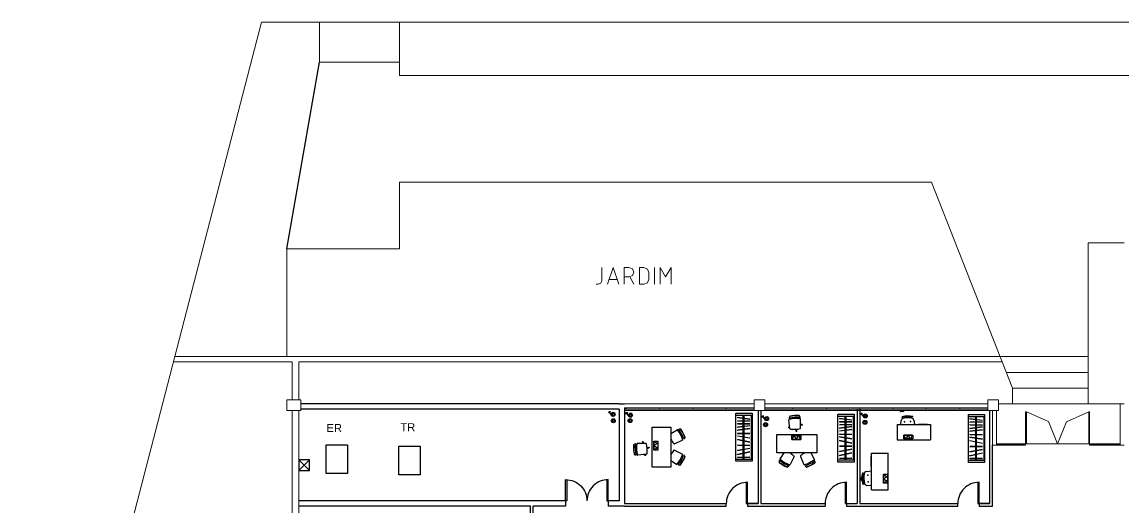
# Model space of a CAD drawing. Header units: millimetres. Extents: x 379 to 563, y 812 to 870.
# Drawn here: x 386.08 to 427.4, y 851.26 to 869.51 of the extents above; entities that cross this region are included whole.
import ezdxf

# ---------------------------------------------------------------- set-up
doc = ezdxf.new("R2010")
doc.units = ezdxf.units.MM
for name, color, linetype in [('ARREDI', 2, 'Continuous'), ('LAYOUT', 6, 'Continuous'), ('mobiliario', 140, 'Continuous'), ('pontos', 72, 'Continuous')]:
    doc.layers.add(name, color=color, linetype=linetype)
doc.styles.get("Standard").update_dxf_attribs({"font": 'arial.ttf'})

# ---------------------------------------------------------------- blocks, each defined once
blk = doc.blocks.new('tavoloufficio2')
at = {"layer": 'ARREDI'}
for p, q in [((-104.4, 123.1), (-108.3, 125.4)), ((-70, 124.8), (-91.2, 138.6)), ((-70, 150), (0, 150)), ((-70, 0), (-70, 150)), ((0, 150), (0, 0)), ((-83.7, 85.9), (-113.1, 100.9)), ((-106.2, 120), (-110.1, 122.3)), ((21.2, 101.3), (54, 105)), ((24.3, 105.4), (25.3, 106.9)), ((24.3, 105.4), (25, 104.9)), ((26.5, 106.4), (24.7, 105.5)), ((24.7, 105.5), (26.6, 101.9)), ((25.3, 106.9), (26.2, 106.3)), ((26.5, 106.4), (29, 102.1)), ((26.8, 105.8), (29.4, 104.1)), ((28.6, 102.8), (29.4, 104.1)), ((56.3, 103.2), (56.2, 102.7)), ((56.5, 102.8), (56.2, 102.5)), ((56.3, 103.2), (58.1, 102.7)), ((58, 101.4), (56.5, 102.8)), ((58, 101.4), (56.8, 100)), ((57.6, 100.9), (57, 98.9)), ((58.1, 102.7), (57.8, 101.6)), ((58.8, 85.2), (63.3, 85.5)), ((-82.7, 62.3), (-112.8, 48.8)), ((11.1, 77), (12, 77.6)), ((12.3, 75.6), (11.1, 77)), ((11.9, 78), (19.1, 79.5)), ((11.9, 78), (12.3, 76)), ((12.3, 76), (19.3, 77.2)), ((12.3, 75.6), (13, 76.1)), ((12.6, 78.1), (15.1, 80.1)), ((16, 78.9), (15.1, 80.1)), ((23.6, 61.2), (56.6, 61.4)), ((34.9, 59.5), (33.5, 59)), ((34.6, 56.1), (33.5, 59)), ((34.5, 55.4), (35.1, 61.3)), ((34.5, 55.4), (36.5, 55.1)), ((35.2, 54.3), (34.8, 55.3)), ((36.9, 54.9), (35.2, 54.3)), ((36.5, 55.1), (37.4, 61.3)), ((36.9, 54.9), (36.6, 55.8)), ((59, 81.6), (63.5, 81.9)), ((63, 69.9), (59, 71.6)), ((63.6, 71.8), (59.1, 74)), ((59.1, 71.5), (59.2, 70)), ((62.4, 70.1), (59.2, 70)), ((63, 69.9), (63.5, 71)), ((63.5, 70.2), (63.1, 70.2)), ((63.6, 72), (63.2, 72)), ((-106.9, 29.3), (-110.9, 27.3)), ((-105.2, 26.1), (-109.2, 24.1)), ((-70, 23.3), (-92.8, 10)), ((0, 0), (-70, 0))]:
    blk.add_line(p, q, dxfattribs=at)
for centre, radius, start, end in [((-0.8, 60.9), 132.3, 142.4822, 157.2012), ((-0.8, 60.9), 131.3, 142.1233, 157.5998), ((-0.8, 60.9), 125.3, 140.6558, 158.9788), ((-0.8, 60.9), 120.8, 140.1748, 159.5483), ((-104.3, 140.4), 1.85, 95.1963, 143.9209), ((-104, 117.3), 24.9, 76.7135, 90.9718), ((-98.3, 140.8), 0.753, 328.0809, 88.0853), ((-92.2, 137), 1.89, 55.7095, 143.3442), ((-104, 117.3), 24.9, 58.7586, 59.2603), ((-121.1, 111.4), 1.85, 155.8022, 204.5268), ((-100.9, 122.7), 24.9, 208.7513, 223.0096), ((-118.5, 106.1), 0.753, 211.6378, 346.4038), ((-112.2, 102.6), 1.89, 156.3789, 244.0137), ((-100.9, 122.7), 24.9, 240.4629, 240.9645), ((-82.9, 87.7), 2, 239.6858, 321.0951), ((-158, 152.2), 101, 319.2993, 330.6457), ((119.8, 87.1), 101, 172.8559, 193.9804), ((21.6, 99.3), 2, 93.2423, 174.6517), ((55.9, 80.1), 24.9, 94.0194, 94.5211), ((54.2, 103.1), 1.89, 9.9355, 97.5702), ((-61.7, 76.2), 120.8, 353.7314, 13.1049), ((61.4, 103.7), 0.753, 65.1943, 199.9604), ((-61.7, 76.2), 125.3, 354.2124, 12.5354), ((55.9, 80.1), 24.9, 62.3078, 76.5662), ((-61.7, 76.2), 131.3, 355.6798, 11.1564), ((66.5, 100.6), 1.85, 9.3588, 58.0833), ((-61.7, 76.2), 132.3, 356.0388, 10.7578), ((-101.8, 26.4), 24.9, 134.0938, 148.3522), ((-118.5, 43.9), 0.753, 25.4612, 145.4657), ((1.4, 83), 125.3, 198.0362, 216.3592), ((-112, 47.1), 1.89, 113.0898, 200.7245), ((1.4, 83), 120.8, 197.5552, 216.9286), ((-101.8, 26.4), 24.9, 116.139, 116.6406), ((-82, 60.4), 2, 36.0083, 117.4177), ((-160.3, -0.2), 101, 26.6336, 37.8041), ((23.7, 63.2), 2, 192.1845, 273.5939), ((56.5, 63.3), 1.89, 269.266, 356.9007), ((55.5, 86.3), 24.9, 272.3152, 272.8168), ((63.7, 63.6), 0.753, 181.6374, 301.6419), ((55.5, 86.3), 24.9, 290.27, 304.5284), ((68.5, 67.2), 1.85, 308.7529, 357.4774), ((-121.3, 38.7), 1.85, 152.5767, 201.3012), ((1.4, 83), 132.3, 199.8625, 214.5816), ((1.4, 83), 131.3, 199.5036, 214.9802), ((-106, 8.9), 1.85, 213.1826, 261.9071), ((-104.6, 32), 24.9, 266.1316, 280.39), ((-100.1, 8.2), 0.753, 269.0181, 43.7842), ((-93.8, 11.6), 1.89, 213.7593, 301.394), ((-104.6, 32), 24.9, 297.8432, 298.3448)]:
    blk.add_arc(centre, radius, start, end, dxfattribs=at)

msp = doc.modelspace()

# ---------------------------------------------------------------- linework, layer by layer
for p, q in [((396.013, 860.99), (397.228, 868.004)), ((408.464, 855.179), (396.539, 855.179)), ((408.464, 854.979), (396.539, 854.979)), ((408.464, 855.179), (408.664, 855.179)), ((408.464, 854.979), (408.464, 851.528)), ((408.664, 855.029), (408.664, 851.428)), ((413.685, 854.928), (413.685, 851.428)), ((413.785, 854.928), (413.785, 851.428)), ((417.393, 854.978), (417.393, 851.428)), ((417.493, 854.978), (417.493, 851.428)), ((422.366, 851.428), (422.366, 854.928)), ((422.466, 851.328), (422.466, 853.626)), ((396.464, 852.674), (396.864, 853.074)), ((396.464, 853.074), (396.864, 852.674)), ((406.464, 851.528), (396.464, 851.528)), ((405.144, 851.328), (396.464, 851.328)), ((405.144, 850.228), (405.144, 851.328)), ((406.464, 851.328), (405.244, 851.328)), ((405.244, 850.228), (405.244, 851.328)), ((406.464, 851.528), (406.464, 851.328)), ((408.464, 851.528), (408.064, 851.528)), ((408.064, 851.528), (408.064, 851.328)), ((408.664, 851.328), (408.064, 851.328)), ((408.664, 851.428), (412.485, 851.428)), ((408.664, 851.328), (412.485, 851.328)), ((412.485, 851.328), (412.485, 851.428)), ((413.685, 851.428), (413.285, 851.428)), ((413.285, 851.428), (413.285, 851.328)), ((413.285, 851.428), (413.685, 851.428)), ((413.285, 851.328), (413.835, 851.328)), ((413.785, 851.428), (416.193, 851.428)), ((413.835, 851.328), (416.193, 851.328)), ((416.193, 851.428), (416.193, 851.328)), ((416.993, 851.428), (416.993, 851.328)), ((416.993, 851.428), (417.393, 851.428)), ((416.993, 851.328), (421.166, 851.328)), ((417.493, 851.428), (421.166, 851.428)), ((421.166, 851.328), (421.166, 851.428)), ((422.366, 851.428), (421.966, 851.428)), ((421.966, 851.428), (421.966, 851.328)), ((421.966, 851.428), (422.366, 851.428)), ((421.966, 851.328), (422.466, 851.328))]:
    msp.add_line(p, q)
at = {"color": 7, "lineweight": 0}
for points in [[(395.061, 869.507), (386.081, 834.838)], [(545.109, 869.507), (395.061, 869.507)], [(397.228, 869.507), (397.228, 868.004), (400.234, 868.004), (400.234, 869.507)], [(400.234, 867.503), (400.234, 869.507)], [(544.846, 867.503), (400.234, 867.503)], [(420.186, 863.495), (400.234, 863.495)], [(400.234, 860.99), (400.234, 863.495)], [(423.217, 855.767), (420.186, 863.495)], [(426.06, 855.179), (426.06, 861.216)], [(426.06, 861.216), (427.4, 861.216)], [(396.013, 856.957), (396.013, 860.99)], [(396.013, 860.99), (400.234, 860.99)], [(407.611, 859.662), (407.686, 859.662), (407.786, 859.7), (407.824, 859.8), (407.824, 860.289)], [(408.037, 859.662), (408.25, 860.289), (408.463, 859.662)], [(408.663, 859.662), (408.663, 860.289), (408.838, 860.289)], [(408.838, 859.938), (408.964, 859.988), (409.014, 860.113), (408.964, 860.239), (408.838, 860.289)], [(409.227, 859.662), (409.389, 859.662), (409.527, 859.713), (409.577, 859.85), (409.577, 860.101), (409.527, 860.226), (409.389, 860.289), (409.227, 860.289), (409.227, 859.662), (409.227, 859.662)], [(409.79, 859.662), (409.79, 860.289)], [(410.003, 859.662), (410.003, 860.289), (410.204, 859.938), (410.417, 860.289), (410.417, 859.662)], [(408.4, 859.838), (408.099, 859.838)], [(408.838, 859.938), (408.663, 859.938)], [(408.876, 859.938), (409.014, 859.662)], [(422.691, 856.957), (391.805, 856.957)], [(426.06, 856.957), (422.691, 856.957)], [(396.213, 856.757), (391.754, 856.757)], [(396.213, 856.757), (396.213, 855.329)], [(396.464, 856.757), (396.464, 855.329)], [(422.829, 856.757), (396.464, 856.757)], [(426.06, 856.356), (422.979, 856.356)], [(426.06, 855.767), (423.217, 855.767)], [(423.217, 855.767), (423.217, 855.179)], [(396.013, 854.928), (396.539, 854.928), (396.539, 855.329), (396.013, 855.329), (396.013, 854.928), (396.013, 854.928)], [(413.535, 854.928), (413.936, 854.928), (413.936, 855.329), (413.535, 855.329), (413.535, 854.928), (413.535, 854.928)], [(422.29, 854.928), (422.691, 854.928), (422.691, 855.329), (422.29, 855.329), (422.29, 854.928), (422.29, 854.928)], [(396.213, 854.928), (396.213, 849.016)], [(396.464, 854.928), (396.464, 841.552)], [(408.664, 855.179), (413.535, 855.179)], [(408.664, 855.028), (413.535, 855.028)], [(408.664, 854.978), (413.535, 854.978)], [(408.664, 854.928), (413.535, 854.928)], [(408.738, 854.978), (408.738, 855.028)], [(409.978, 854.978), (409.978, 855.028)], [(411.231, 854.978), (411.231, 855.028)], [(412.483, 854.978), (412.483, 855.028)], [(413.936, 855.179), (422.29, 855.179)], [(413.936, 855.028), (422.29, 855.028)], [(413.936, 854.978), (422.29, 854.978)], [(413.936, 854.928), (422.29, 854.928)], [(414.988, 854.978), (414.988, 855.028)], [(416.241, 854.978), (416.241, 855.028)], [(417.493, 854.978), (417.493, 855.028)], [(418.733, 854.978), (418.733, 855.028)], [(419.986, 854.978), (419.986, 855.028)], [(421.238, 854.978), (421.238, 855.028)], [(422.466, 854.928), (422.466, 853.626), (423.655, 853.626)], [(422.616, 854.928), (422.616, 853.626)], [(427.25, 855.179), (422.691, 855.179)], [(423.705, 854.878), (423.743, 854.878), (423.743, 853.676), (423.705, 853.676), (423.705, 854.878), (423.705, 854.878)], [(424.908, 853.676), (424.57, 854.515), (423.743, 854.878)], [(426.085, 854.878), (425.246, 854.502), (424.908, 853.676)], [(426.085, 854.878), (426.11, 854.878), (426.11, 853.676), (426.085, 853.676), (426.085, 854.878), (426.085, 854.878)], [(427.25, 853.626), (427.25, 855.179)], [(427.4, 855.179), (427.25, 855.179)], [(422.616, 853.676), (427.25, 853.676)], [(422.616, 853.651), (423.655, 853.651)], [(423.556, 853.626), (422.691, 853.626)], [(423.655, 853.626), (423.705, 853.626), (423.705, 853.676), (423.655, 853.676), (423.655, 853.626), (423.655, 853.626)], [(426.11, 853.626), (426.16, 853.626), (426.16, 853.676), (426.11, 853.676), (426.11, 853.626), (426.11, 853.626)], [(426.16, 853.651), (427.25, 853.651)], [(426.16, 853.626), (427.4, 853.626)]]:
    msp.add_lwpolyline(points, dxfattribs=at)
msp.add_lwpolyline([(396.464, 852.674), (396.864, 852.674), (396.864, 853.074), (396.464, 853.074)], close=True)
for points in [[(406.514, 852.328), (406.514, 851.528), (406.464, 851.528), (406.464, 852.328, -0.414214), (407.264, 851.528)], [(408.014, 852.328), (408.014, 851.528), (408.064, 851.528), (408.064, 852.328, 0.414214), (407.264, 851.528)], [(413.235, 852.228), (413.235, 851.428), (413.285, 851.428), (413.285, 852.228, 0.414214), (412.485, 851.428)], [(416.943, 852.228), (416.943, 851.428), (416.993, 851.428), (416.993, 852.228, 0.414214), (416.193, 851.428)], [(421.916, 852.228), (421.916, 851.428), (421.966, 851.428), (421.966, 852.228, 0.414214), (421.166, 851.428)]]:
    msp.add_lwpolyline(points, format="xyb")
at = {"layer": 'LAYOUT'}
for p, q in [((412.848, 853.018), (412.848, 854.818)), ((412.853, 854.818), (413.453, 854.818)), ((412.853, 854.748), (413.453, 854.748)), ((412.904, 854.668), (412.903, 854.658)), ((412.903, 854.658), (413.373, 854.602)), ((413.373, 854.535), (412.903, 854.529)), ((412.903, 854.529), (412.903, 854.519)), ((413.373, 854.525), (412.903, 854.519)), ((412.903, 854.437), (413.373, 854.43)), ((412.903, 854.437), (412.903, 854.427)), ((412.904, 854.668), (413.374, 854.611)), ((413.123, 854.642), (413.123, 854.748)), ((413.123, 854.532), (413.123, 854.632)), ((413.123, 854.434), (413.123, 854.522)), ((413.153, 854.638), (413.153, 854.748)), ((413.153, 854.532), (413.153, 854.628)), ((413.153, 854.433), (413.153, 854.522)), ((413.423, 854.748), (413.423, 853.088)), ((413.453, 854.818), (413.453, 853.018)), ((416.673, 852.984), (416.673, 854.784)), ((416.678, 854.784), (417.278, 854.784)), ((416.678, 854.714), (417.278, 854.714)), ((416.729, 854.635), (416.728, 854.625)), ((416.728, 854.625), (417.198, 854.568)), ((417.198, 854.502), (416.728, 854.495)), ((416.728, 854.495), (416.728, 854.485)), ((417.198, 854.492), (416.728, 854.485)), ((416.729, 854.635), (417.199, 854.578)), ((416.948, 854.608), (416.948, 854.714)), ((416.948, 854.499), (416.948, 854.598)), ((416.948, 854.4), (416.948, 854.489)), ((416.978, 854.605), (416.978, 854.714)), ((416.978, 854.499), (416.978, 854.595)), ((416.978, 854.4), (416.978, 854.489)), ((417.248, 854.714), (417.248, 853.054)), ((417.278, 854.784), (417.278, 852.984)), ((421.566, 852.973), (421.566, 854.773)), ((421.57, 854.773), (422.17, 854.773)), ((421.57, 854.703), (422.17, 854.703)), ((421.621, 854.623), (421.62, 854.614)), ((421.62, 854.614), (422.09, 854.557)), ((422.09, 854.491), (421.62, 854.484)), ((421.62, 854.484), (421.62, 854.474)), ((422.09, 854.481), (421.62, 854.474)), ((421.621, 854.623), (422.091, 854.567)), ((421.84, 854.597), (421.84, 854.703)), ((421.84, 854.487), (421.84, 854.587)), ((421.84, 854.389), (421.84, 854.477)), ((421.87, 854.594), (421.87, 854.703)), ((421.87, 854.488), (421.87, 854.584)), ((421.87, 854.389), (421.87, 854.478)), ((422.14, 854.703), (422.14, 853.043)), ((422.17, 854.773), (422.17, 852.973)), ((412.903, 854.427), (413.373, 854.42)), ((413.373, 854.354), (412.903, 854.293)), ((412.903, 854.293), (412.904, 854.283)), ((413.373, 854.242), (412.903, 854.187)), ((412.903, 854.187), (412.904, 854.177)), ((412.903, 854.076), (413.373, 854.074)), ((412.903, 854.076), (412.903, 854.066)), ((412.903, 854.066), (413.373, 854.064)), ((413.374, 854.344), (412.904, 854.283)), ((413.374, 854.232), (412.904, 854.177)), ((413.123, 854.321), (413.123, 854.424)), ((413.123, 854.213), (413.123, 854.311)), ((413.123, 854.075), (413.123, 854.203)), ((413.123, 853.942), (413.123, 854.065)), ((413.153, 854.325), (413.153, 854.423)), ((413.153, 854.217), (413.153, 854.315)), ((413.153, 854.075), (413.153, 854.207)), ((413.153, 853.937), (413.153, 854.065)), ((416.727, 854.033), (417.197, 854.03)), ((416.728, 854.404), (417.198, 854.397)), ((416.728, 854.404), (416.728, 854.394)), ((416.728, 854.394), (417.198, 854.387)), ((417.198, 854.321), (416.728, 854.26)), ((416.728, 854.26), (416.729, 854.25)), ((417.198, 854.209), (416.728, 854.154)), ((416.728, 854.154), (416.729, 854.144)), ((416.728, 854.043), (417.198, 854.04)), ((416.728, 854.043), (416.728, 854.033)), ((417.199, 854.311), (416.729, 854.25)), ((417.199, 854.199), (416.729, 854.144)), ((416.948, 854.288), (416.948, 854.39)), ((416.948, 854.18), (416.948, 854.278)), ((416.948, 854.042), (416.948, 854.17)), ((416.948, 853.909), (416.948, 854.032)), ((416.978, 854.292), (416.978, 854.39)), ((416.978, 854.183), (416.978, 854.282)), ((416.978, 854.042), (416.978, 854.173)), ((416.978, 853.904), (416.978, 854.032)), ((421.62, 854.393), (422.09, 854.386)), ((421.62, 854.393), (421.62, 854.383)), ((421.62, 854.383), (422.09, 854.376)), ((422.09, 854.31), (421.62, 854.248)), ((421.62, 854.248), (421.621, 854.238)), ((422.09, 854.198), (421.62, 854.143)), ((421.62, 854.143), (421.621, 854.133)), ((421.62, 854.032), (422.09, 854.029)), ((421.62, 854.032), (421.62, 854.022)), ((421.62, 854.022), (422.09, 854.019)), ((422.091, 854.3), (421.621, 854.238)), ((422.091, 854.188), (421.621, 854.133)), ((421.84, 854.277), (421.84, 854.379)), ((421.84, 854.169), (421.84, 854.267)), ((421.84, 854.031), (421.84, 854.159)), ((421.87, 854.281), (421.87, 854.379)), ((421.87, 854.172), (421.87, 854.271)), ((421.87, 854.031), (421.87, 854.162)), ((412.901, 853.967), (413.371, 853.892)), ((412.901, 853.836), (413.371, 853.736)), ((412.903, 853.977), (413.373, 853.902)), ((412.903, 853.977), (412.903, 853.967)), ((412.903, 853.846), (413.373, 853.746)), ((412.903, 853.846), (412.903, 853.835)), ((412.903, 853.631), (413.373, 853.626)), ((412.903, 853.621), (413.373, 853.616)), ((413.123, 853.799), (413.123, 853.932)), ((413.123, 853.628), (413.123, 853.789)), ((413.123, 853.47), (413.123, 853.618)), ((413.153, 853.793), (413.153, 853.927)), ((413.153, 853.628), (413.153, 853.782)), ((413.153, 853.476), (413.153, 853.618)), ((416.725, 853.803), (417.195, 853.703)), ((416.726, 853.934), (417.196, 853.859)), ((416.728, 853.944), (417.198, 853.869)), ((416.728, 853.944), (416.728, 853.934)), ((416.728, 853.812), (417.198, 853.713)), ((416.728, 853.812), (416.728, 853.802)), ((416.948, 853.766), (416.948, 853.899)), ((416.948, 853.595), (416.948, 853.755)), ((416.978, 853.759), (416.978, 853.894)), ((416.978, 853.595), (416.978, 853.749)), ((421.618, 853.923), (422.088, 853.848)), ((421.618, 853.792), (422.088, 853.692)), ((421.62, 853.933), (422.09, 853.858)), ((421.62, 853.933), (421.62, 853.923)), ((421.62, 853.801), (422.09, 853.701)), ((421.62, 853.801), (421.62, 853.791)), ((421.84, 853.898), (421.84, 854.021)), ((421.84, 853.755), (421.84, 853.888)), ((421.84, 853.584), (421.84, 853.744)), ((421.87, 853.893), (421.87, 854.021)), ((421.87, 853.748), (421.87, 853.883)), ((421.87, 853.584), (421.87, 853.738)), ((412.901, 853.431), (413.371, 853.514)), ((412.903, 853.421), (413.373, 853.505)), ((412.903, 853.431), (412.903, 853.421)), ((412.903, 853.281), (413.373, 853.383)), ((412.905, 853.271), (412.903, 853.281)), ((412.905, 853.271), (413.375, 853.373)), ((413.123, 853.329), (413.123, 853.46)), ((413.123, 853.177), (413.123, 853.319)), ((413.153, 853.335), (413.153, 853.466)), ((413.153, 853.178), (413.153, 853.325)), ((416.726, 853.398), (417.196, 853.481)), ((416.728, 853.598), (417.198, 853.592)), ((416.728, 853.588), (417.198, 853.582)), ((416.728, 853.388), (417.198, 853.471)), ((416.728, 853.398), (416.728, 853.388)), ((416.728, 853.248), (417.198, 853.35)), ((416.73, 853.238), (416.728, 853.248)), ((416.73, 853.238), (417.2, 853.34)), ((416.948, 853.437), (416.948, 853.585)), ((416.948, 853.295), (416.948, 853.427)), ((416.948, 853.144), (416.948, 853.285)), ((416.978, 853.442), (416.978, 853.585)), ((416.978, 853.302), (416.978, 853.432)), ((416.978, 853.144), (416.978, 853.292)), ((421.618, 853.387), (422.088, 853.47)), ((421.62, 853.587), (422.09, 853.581)), ((421.62, 853.577), (422.09, 853.571)), ((421.62, 853.377), (422.09, 853.46)), ((421.62, 853.387), (421.62, 853.377)), ((421.62, 853.237), (422.09, 853.338)), ((421.622, 853.227), (421.62, 853.237)), ((421.622, 853.227), (422.092, 853.329)), ((421.84, 853.426), (421.84, 853.574)), ((421.84, 853.284), (421.84, 853.416)), ((421.84, 853.133), (421.84, 853.274)), ((421.87, 853.431), (421.87, 853.574)), ((421.87, 853.291), (421.87, 853.421)), ((421.87, 853.133), (421.87, 853.281)), ((413.453, 853.018), (412.848, 853.018)), ((413.453, 853.088), (412.853, 853.088)), ((412.902, 853.173), (413.372, 853.182)), ((412.903, 853.173), (412.903, 853.163)), ((412.903, 853.163), (413.373, 853.172)), ((413.123, 853.088), (413.123, 853.167)), ((413.153, 853.088), (413.153, 853.168)), ((417.278, 852.984), (416.673, 852.984)), ((417.278, 853.054), (416.678, 853.054)), ((416.727, 853.14), (417.197, 853.148)), ((416.728, 853.14), (416.728, 853.13)), ((416.728, 853.13), (417.198, 853.138)), ((416.948, 853.054), (416.948, 853.134)), ((416.978, 853.054), (416.978, 853.134)), ((422.17, 852.973), (421.566, 852.973)), ((422.17, 853.043), (421.57, 853.043)), ((421.62, 853.129), (422.09, 853.137)), ((421.62, 853.129), (421.62, 853.119)), ((421.62, 853.119), (422.09, 853.127)), ((421.84, 853.043), (421.84, 853.123)), ((421.87, 853.043), (421.87, 853.123))]:
    msp.add_line(p, q, dxfattribs=at)
at = {"layer": 'mobiliario'}
for p, q in [((419.019, 854.884), (419.075, 854.893)), ((419.019, 854.865), (419.019, 854.884)), ((419.075, 854.893), (419.132, 854.887)), ((419.132, 854.887), (419.133, 854.868)), ((419.031, 854.394), (419.047, 854.552)), ((419.085, 854.661), (419.078, 854.689)), ((419.078, 854.689), (419.078, 854.689)), ((419.222, 854.647), (419.221, 854.686)), ((419.334, 854.689), (419.336, 854.651)), ((419.477, 854.701), (419.472, 854.673)), ((419.516, 854.566), (419.544, 854.394)), ((418.898, 854.394), (418.898, 853.827)), ((418.898, 854.394), (420.146, 854.394)), ((419.692, 854.406), (419.692, 854.394)), ((419.692, 854.406), (420.033, 854.406)), ((420.033, 854.406), (420.033, 854.394)), ((420.146, 854.394), (420.146, 853.827)), ((418.898, 853.827), (420.146, 853.827)), ((417.916, 853.2), (417.928, 853.2)), ((417.916, 852.824), (417.916, 853.2)), ((417.928, 853.325), (418.555, 853.325)), ((417.928, 851.946), (417.928, 853.325)), ((418.555, 851.946), (418.555, 853.325)), ((417.916, 852.824), (417.928, 852.824)), ((417.544, 852.364), (417.55, 852.426)), ((417.55, 852.426), (417.571, 852.427)), ((417.59, 852.586), (417.621, 852.58)), ((417.603, 852.428), (417.645, 852.429)), ((417.739, 852.629), (417.928, 852.659)), ((417.554, 852.301), (417.544, 852.364)), ((417.575, 852.302), (417.554, 852.301)), ((417.633, 852.152), (417.603, 852.144)), ((417.603, 852.144), (417.603, 852.144)), ((417.649, 852.304), (417.606, 852.303)), ((417.928, 852.093), (417.754, 852.11)), ((417.928, 851.946), (418.555, 851.946))]:
    msp.add_line(p, q, dxfattribs=at)
at = {"layer": 'mobiliario', "color": 7}
for points in [[(397.485, 853.633), (398.285, 853.633), (398.285, 852.561), (397.485, 852.561)], [(400.214, 853.58), (401.014, 853.58), (401.014, 852.508), (400.214, 852.508)]]:
    msp.add_lwpolyline(points, close=True, dxfattribs=at)
at = {"layer": 'mobiliario'}
for centre, radius, start, end in [((419.132, 854.544), 0.0851, 103.4714, 174.5962), ((419.303, 853.839), 0.879, 78.5872, 104.8553), ((419.303, 853.839), 0.851, 78.5872, 104.8553), ((419.304, 853.827), 0.823, 79.9711, 103.4714), ((419.432, 854.553), 0.0851, 8.8463, 79.9711), ((418.542, 852.394), 0.972, 168.5872, 194.8553), ((418.542, 852.394), 0.94, 168.5872, 194.8553), ((418.555, 852.394), 0.909, 169.9711, 193.4714), ((417.753, 852.536), 0.094, 98.8463, 169.9711), ((417.763, 852.204), 0.094, 193.4714, 264.5962)]:
    msp.add_arc(centre, radius, start, end, dxfattribs=at)
for p in [(419.17, 854.504), (419.397, 854.511), (417.8, 852.497), (417.807, 852.246)]:
    msp.add_point(p, dxfattribs=at)
at = {"layer": 'pontos'}
for p, q in [((408.207, 854.717), (408.09, 854.883)), ((408.09, 854.883), (408.09, 854.823)), ((408.09, 854.823), (408.09, 854.883)), ((408.09, 854.883), (408.143, 854.883)), ((408.855, 854.686), (408.738, 854.852)), ((408.738, 854.852), (408.738, 854.791)), ((408.738, 854.791), (408.738, 854.852)), ((408.738, 854.852), (408.792, 854.852)), ((408.207, 854.847), (408.207, 854.715)), ((408.207, 854.847), (408.319, 854.779)), ((408.207, 854.845), (408.207, 854.713)), ((408.207, 854.845), (408.319, 854.777)), ((408.319, 854.779), (408.207, 854.715)), ((408.319, 854.777), (408.207, 854.713)), ((408.214, 854.604), (408.214, 854.472)), ((408.214, 854.604), (408.327, 854.536)), ((408.327, 854.536), (408.214, 854.472)), ((408.843, 854.608), (408.843, 854.476)), ((408.843, 854.608), (408.956, 854.54)), ((408.956, 854.54), (408.843, 854.476)), ((408.855, 854.816), (408.855, 854.684)), ((408.855, 854.816), (408.967, 854.748)), ((408.855, 854.814), (408.855, 854.682)), ((408.855, 854.814), (408.967, 854.746)), ((408.967, 854.748), (408.855, 854.684)), ((408.967, 854.746), (408.855, 854.682)), ((413.963, 854.555), (413.847, 854.722)), ((413.847, 854.722), (413.847, 854.661)), ((413.847, 854.661), (413.847, 854.722)), ((413.847, 854.722), (413.9, 854.722)), ((413.922, 854.456), (413.922, 854.324)), ((413.922, 854.456), (414.034, 854.388)), ((413.963, 854.685), (413.963, 854.553)), ((413.963, 854.685), (414.076, 854.617)), ((413.963, 854.683), (413.963, 854.551)), ((413.963, 854.683), (414.076, 854.615)), ((414.076, 854.617), (413.963, 854.553)), ((414.076, 854.615), (413.963, 854.551)), ((417.659, 854.657), (417.543, 854.823)), ((417.543, 854.823), (417.543, 854.762)), ((417.543, 854.762), (417.543, 854.823)), ((417.543, 854.823), (417.596, 854.823)), ((417.648, 854.544), (417.648, 854.412)), ((417.648, 854.544), (417.761, 854.476)), ((417.761, 854.476), (417.648, 854.412)), ((417.659, 854.787), (417.659, 854.655)), ((417.659, 854.787), (417.772, 854.719)), ((417.659, 854.785), (417.659, 854.653)), ((417.659, 854.785), (417.772, 854.717)), ((417.772, 854.719), (417.659, 854.655)), ((417.772, 854.717), (417.659, 854.653)), ((414.034, 854.388), (413.922, 854.324)), ((409.768, 853.773), (409.768, 853.604)), ((409.768, 853.773), (409.912, 853.686)), ((409.912, 853.686), (409.768, 853.604)), ((414.941, 853.835), (415.028, 853.979)), ((414.941, 853.835), (415.11, 853.835)), ((415.028, 853.979), (415.11, 853.835)), ((415.11, 853.835), (415.197, 853.979)), ((415.11, 853.835), (415.278, 853.835)), ((415.197, 853.979), (415.278, 853.835)), ((419.306, 854.003), (419.138, 854.003)), ((419.219, 853.86), (419.138, 854.003)), ((419.306, 854.003), (419.219, 853.86)), ((419.475, 854.003), (419.306, 854.003)), ((419.388, 853.86), (419.306, 854.003)), ((419.475, 854.003), (419.388, 853.86)), ((409.768, 853.604), (409.768, 853.436)), ((409.768, 853.604), (409.912, 853.517)), ((409.912, 853.517), (409.768, 853.436)), ((418.379, 852.527), (418.379, 852.359)), ((418.379, 852.527), (418.522, 852.44)), ((418.522, 852.44), (418.379, 852.359)), ((418.379, 852.358), (418.379, 852.19)), ((418.379, 852.358), (418.522, 852.272)), ((418.522, 852.272), (418.379, 852.19))]:
    msp.add_line(p, q, dxfattribs=at)
for points in [[(409.917, 853.774), (409.917, 853.436), (409.768, 853.436), (409.768, 853.774)], [(414.94, 853.984), (415.278, 853.984), (415.278, 853.835), (414.94, 853.835)], [(419.476, 853.855), (419.138, 853.855), (419.138, 854.003), (419.476, 854.003)], [(418.527, 852.528), (418.527, 852.19), (418.379, 852.19), (418.379, 852.528)]]:
    msp.add_lwpolyline(points, close=True, dxfattribs=at)
for centre in [(408.245, 854.781), (408.245, 854.779), (408.252, 854.538), (408.881, 854.542), (408.893, 854.75), (408.893, 854.748), (413.96, 854.39), (414.001, 854.62), (414.001, 854.618), (417.686, 854.479), (417.697, 854.721), (417.697, 854.719)]:
    msp.add_circle(centre, 0.0747, dxfattribs=at)

# ---------------------------------------------------------------- block references
at = {"layer": 'mobiliario', "xscale": 0.01, "yscale": 0.01, "zscale": 0.01}
for p, rotation in [((415.887, 854.029), 90.00000107518453), ((409.711, 854.299), 180)]:
    msp.add_blockref('tavoloufficio2', p, dxfattribs=dict(at, rotation=rotation))

# ---------------------------------------------------------------- texts
at = {"char_height": 0.3, "attachment_point": 1}
for s, width, insert in [('TR', 0.64038, (400.266, 854.448)), ('ER', 0.62437, (397.496, 854.416))]:
    msp.add_mtext_dynamic_manual_height_columns(s, width=width, gutter_width=1.5, heights=[0], dxfattribs=dict(at, insert=insert))

doc.saveas('drawing.dxf')
